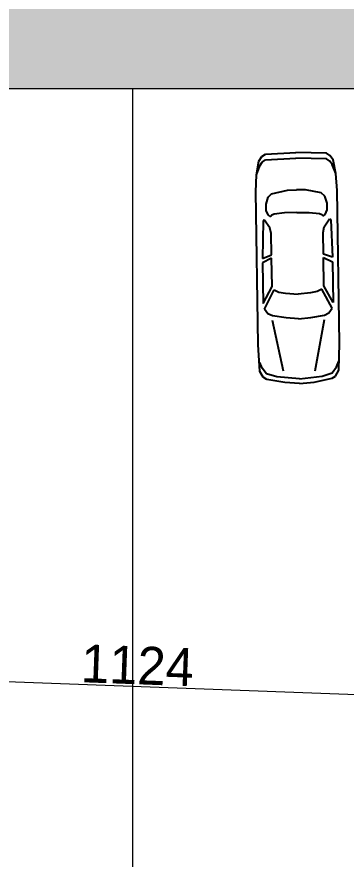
# Model space of a CAD drawing. Header units: centimetres. Extents: x 63871 to 181827, y -95930 to 42199.
# Drawn here: x 172819 to 173428, y 25786 to 27340 of the extents above; entities that cross this region are included whole.
import ezdxf

# ---------------------------------------------------------------- set-up
doc = ezdxf.new("R2010")
doc.units = ezdxf.units.CM
for name, color, linetype, lineweight in [('ARA SINIRLAR', 225, 'Continuous', 15), ('ARM_Pen_No__252', 8, 'Continuous', 18), ('OLUK', 222, 'Continuous', 15)]:
    doc.layers.add(name, color=color, linetype=linetype, lineweight=lineweight)
doc.layers.add('Dıış Ölçü', color=140, linetype='Continuous')
doc.layers.add('furn', color=7, linetype='Continuous')
doc.styles.add('RomanS', font='')
doc.styles.get('RomanS').set_extended_font_data('Stylus BT')
doc.dimstyles.new('BÖYÜK', dxfattribs={"dimtxt": 70, "dimasz": 5, "dimexe": 5, "dimexo": 5, "dimgap": 2, "dimtad": 3, "dimdec": 0, "dimzin": 0, "dimdsep": 46, "dimtxsty": 'RomanS', "dimblk": 'DOT', "dimcen": 5, "dimadec": 0, "dimazin": 0, "dimtfac": 1, "dimtdec": 0, "dimtix": 1, "dimtofl": 0, "dimtmove": 1, "dimatfit": 0, "dimldrblk": 'DOT', "dimfxl": 10, "dimfxlon": 1, "dimtolj": 1, "dimtzin": 0, "dimarcsym": 0})

# ---------------------------------------------------------------- blocks, each defined once
blk = doc.blocks.new('02PCAR03')
at = {"color": 0, "linetype": 'ByBlock'}
for p, q in [((-201, 30), (-203, 27)), ((-197, 33), (-201, 30)), ((-196, 30), (-198, 27)), ((-185, 35), (-197, 33)), ((-193, 32), (-196, 30)), ((-185, 35), (-193, 32)), ((-170, 36), (-185, 35)), ((-35, 36), (-170, 36)), ((-145, 29), (-144, 30)), ((-144, 30), (-111, 31)), ((-111, 31), (-114, 23)), ((-111, 23), (-107, 31)), ((-107, 31), (-71, 31)), ((-71, 31), (-86, 23)), ((-66, 30), (-83, 21)), ((-62, 27), (-66, 30)), ((-11, 35), (-35, 36)), ((-14, 33), (-19, 35)), ((-9, 29), (-14, 33)), ((-6, 32), (-11, 35)), ((-4, 29), (-6, 32)), ((-203, 27), (-204, 0)), ((-198, 27), (-199, 0)), ((-165, 25), (-168, 22)), ((-159, 27), (-165, 25)), ((-153, 27), (-159, 27)), ((-149, 25), (-153, 27)), ((-148, 24), (-149, 25)), ((-149, 22), (-148, 23)), ((-148, 23), (-148, 24)), ((-138, 24), (-145, 29)), ((-133, 23), (-138, 24)), ((-114, 23), (-133, 23)), ((-86, 23), (-111, 23)), ((-60, 23), (-62, 27)), ((-58, 11), (-60, 23)), ((-11, 14), (-56, 23)), ((-6, 20), (-9, 29)), ((-1, 13), (-4, 29)), ((-168, 22), (-171, 8)), ((-151, 11), (-150, 20)), ((-150, 20), (-149, 22)), ((-83, 21), (-81, 17)), ((-81, 17), (-80, 11)), ((-4, 0), (-6, 20)), ((-171, 8), (-171, 0)), ((-151, 0), (-151, 11)), ((-80, 11), (-79, 0)), ((-57, 0), (-58, 11)), ((0, 0), (-1, 13)), ((-203, -27), (-204, 0)), ((-198, -27), (-199, 0)), ((-171, -8), (-171, 0)), ((-151, 0), (-151, -11)), ((-80, -11), (-79, 0)), ((-57, 0), (-58, -11)), ((-4, 0), (-6, -20)), ((0, 0), (-1, -13)), ((-168, -22), (-171, -8)), ((-151, -11), (-150, -20)), ((-81, -17), (-80, -11)), ((-58, -11), (-60, -23)), ((-11, -14), (-56, -23)), ((-1, -13), (-4, -29)), ((-165, -25), (-168, -22)), ((-150, -20), (-149, -22)), ((-149, -22), (-148, -23)), ((-83, -21), (-81, -17)), ((-66, -30), (-83, -21)), ((-6, -20), (-9, -29)), ((-201, -30), (-203, -27)), ((-196, -30), (-198, -27)), ((-159, -27), (-165, -25)), ((-153, -27), (-159, -27)), ((-149, -25), (-153, -27)), ((-148, -24), (-149, -25)), ((-148, -23), (-148, -24)), ((-138, -24), (-145, -29)), ((-145, -29), (-144, -30)), ((-133, -23), (-138, -24)), ((-114, -23), (-133, -23)), ((-111, -31), (-114, -23)), ((-86, -23), (-111, -23)), ((-111, -23), (-107, -31)), ((-71, -31), (-86, -23)), ((-62, -27), (-66, -30)), ((-60, -23), (-62, -27)), ((-9, -29), (-14, -33)), ((-4, -29), (-6, -32)), ((-197, -33), (-201, -30)), ((-185, -35), (-197, -33)), ((-193, -32), (-196, -30)), ((-185, -35), (-193, -32)), ((-170, -36), (-185, -35)), ((-35, -36), (-170, -36)), ((-144, -30), (-111, -31)), ((-107, -31), (-71, -31)), ((-11, -35), (-35, -36)), ((-14, -33), (-19, -35)), ((-6, -32), (-11, -35))]:
    blk.add_line(p, q, dxfattribs=at)
blk = doc.blocks.new('_Dot')
at = {"color": 0, "linetype": 'ByBlock', "lineweight": -2}
blk.add_line((-0.5, 0), (-1, 0), dxfattribs=at)
at = {"color": 0, "linetype": 'ByBlock', "const_width": 0.5}
blk.add_lwpolyline([(-0.25, 0, 1), (0.25, 0, 1)], format="xyb", close=True, dxfattribs=at)
blk = doc.blocks.new('*D314')
at = {"layer": 'Defpoints', "color": 0, "transparency": 16777216}
for p in [(-5472.9, 11196.2), (-4349.3, 11154.5, 0), (-4349.3, 11154.5)]:
    blk.add_point(p, dxfattribs=at)
at = {"layer": 'Dıış Ölçü', "color": 0, "lineweight": -2, "transparency": 16777216}
for p, q in [((-5472.9, 11196.2), (-5473.1, 11191.2)), ((-5467.9, 11196), (-4354.3, 11154.7)), ((-4349.3, 11154.5), (-4349.5, 11149.5))]:
    blk.add_line(p, q, dxfattribs=at)
at = {"layer": 'Dıış Ölçü', "color": 0, "lineweight": -2, "transparency": 16777216, "xscale": 5, "yscale": 5, "zscale": 5}
for p, rotation in [((-5472.9, 11196.2), 177.8731903117566), ((-4349.3, 11154.5), 357.8731903117566)]:
    blk.add_blockref('_Dot', p, dxfattribs=dict(at, rotation=rotation))
at = {"layer": 'Dıış Ölçü', "color": 0, "transparency": 16777216, "insert": (-4909.6, 11213.9), "char_height": 70, "attachment_point": 5, "rotation": 357.8732, "style": 'RomanS'}
blk.add_mtext('\\A1;1124', dxfattribs=at)
blk = doc.blocks.new('VAZİYET PLANI')
at = {"layer": 'ARM_Pen_No__252'}
h = blk.add_hatch(dxfattribs=at)
h.set_pattern_fill('AR-HBONE', color=256, scale=0.51)
h.set_pattern_definition([(45, (-177951.86, -14930.114), (0, 73.27889), [155.448, -51.816]), (135, (-177915.22, -14893.474), (7e-15, 73.27889), [155.448, -51.816])])
h.paths.add_polyline_path([(-2120.2, 12277.2), (-2253.9, 9232.9), (-7195.1, 9337.4), (-6197.4, 12277.2)], flags=16)
h.paths.add_polyline_path([(-5125.4, 15515.8), (-2357.2, 23672.5), (-2865.8, 23896), (-7797.7, 9350.1), (-10518.2, 9407.7), (-10683.6, 8961), (623.4, 8722.4), (643.2, 9171.7), (-1702.9, 9221.3), (-1092.5, 23116.6), (-1633.6, 23354.4), (-1935.7, 15952.7), (-1958.7, 15952.7), (-1976.5, 15548.8)])
h.paths.add_polyline_path([(-1976.5, 15548.8), (-5125.4, 15515.8), (-6122.7, 12576.9), (-2107, 12576.9)])
at = {"layer": 'ARA SINIRLAR'}
for p, q in [((-2120.2, 12277.2), (-6197.4, 12277.2)), ((-4919.2, 12277.2), (-4919.2, 10666.6))]:
    blk.add_line(p, q, dxfattribs=at)
at = {"layer": 'furn', "linetype": 'Continuous', "xscale": 2.086125961570064, "yscale": 2.086125961570064, "zscale": 2.086125961570064, "rotation": 270.9296038315418}
blk.add_blockref('02PCAR03', (-4610.4, 11733.8), dxfattribs=at)
at = {"layer": 'Dıış Ölçü'}
dim = blk.add_aligned_dim(p1=(-5472.9, 11196.2), p2=(-4349.3, 11154.5, 0), distance=0, dimstyle='BÖYÜK', dxfattribs=at)
dim.commit()
dim.dimension.update_dxf_attribs({"geometry": '*D314', "text_midpoint": (-4909.6, 11213.9)})

msp = doc.modelspace()

# ---------------------------------------------------------------- block references
at = {"layer": 'OLUK'}
msp.add_blockref('VAZİYET PLANI', (177951.9, 14930.1), dxfattribs=at)

doc.saveas('drawing.dxf')
